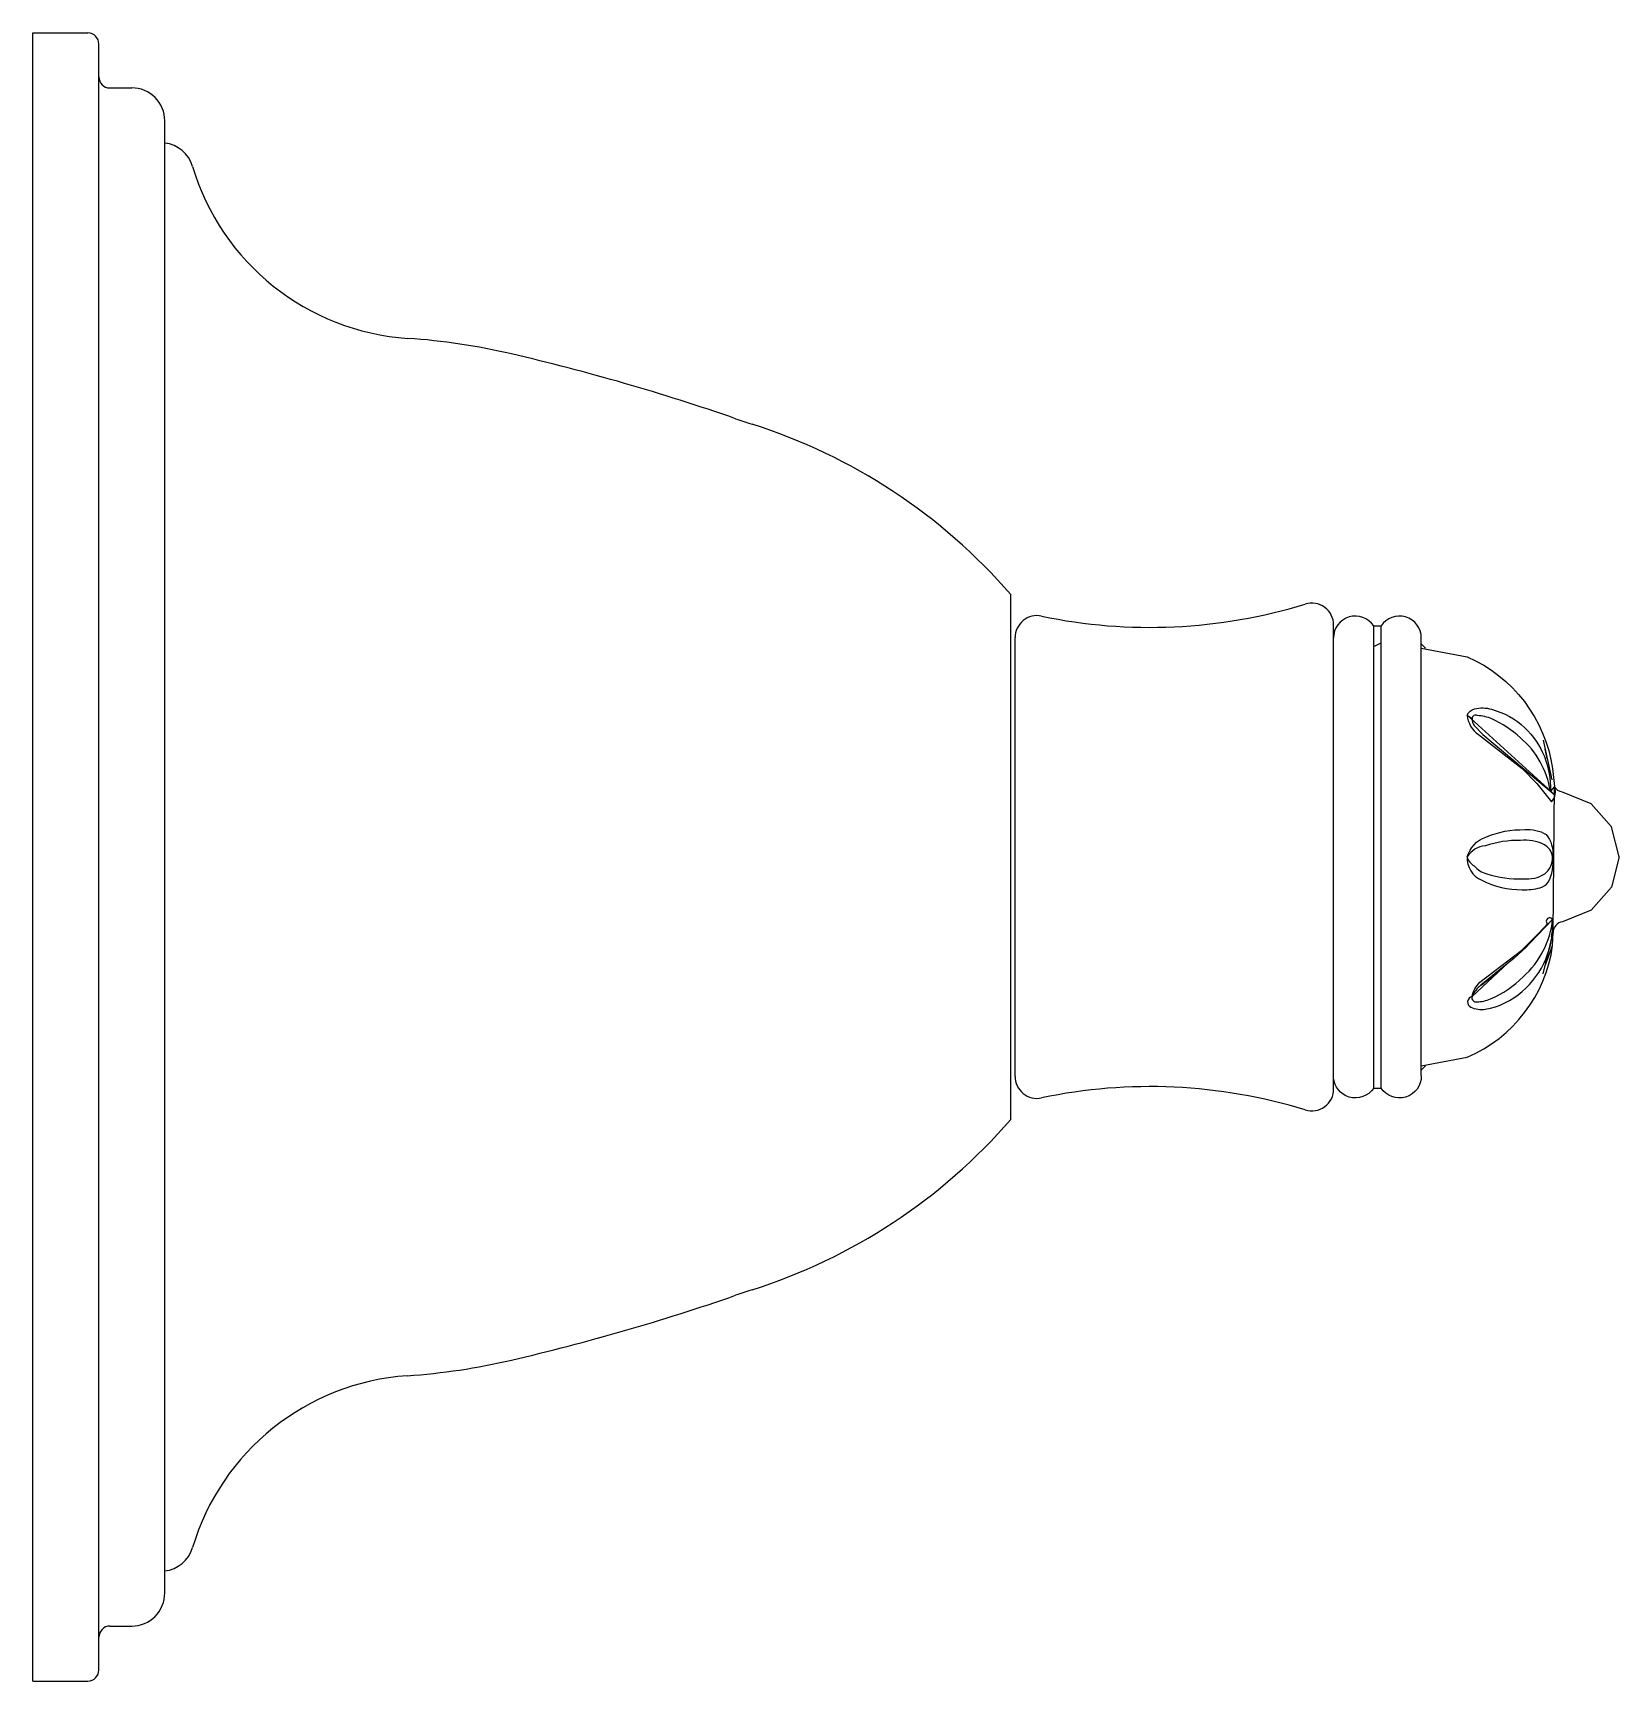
# Model space of a CAD drawing. Extents: x -0.8977 to -0.8255, y 301.1525 to 301.2275.
import ezdxf

# ---------------------------------------------------------------- set-up
doc = ezdxf.new("R2010")
doc.units = 0
doc.header["$LTSCALE"] = 0.14
doc.header["$MEASUREMENT"] = 0
doc.linetypes.add('CONTINU', pattern=[0])
doc.layers.get('0').update_dxf_attribs({"linetype": 'CONTINUOUS'})

msp = doc.modelspace()

# ---------------------------------------------------------------- linework, layer by layer
at = {"linetype": 'CONTINU'}
for points in [[(-0.897671, 301.152458), (-0.897671, 301.227458)], [(-0.897671, 301.227458), (-0.895171, 301.227458)], [(-0.894671, 301.152958), (-0.894671, 301.226958)], [(-0.894171, 301.224958), (-0.893171, 301.224958)], [(-0.891671, 301.156465), (-0.891671, 301.223458)], [(-0.853171, 301.178008), (-0.853171, 301.201908)], [(-0.838471, 301.179409), (-0.838471, 301.200513)], [(-0.836649, 301.200478), (-0.836316, 301.200478)], [(-0.836649, 301.179437), (-0.836649, 301.200478)], [(-0.836316, 301.179437), (-0.836316, 301.200478)], [(-0.852971, 301.179973), (-0.852971, 301.199942)], [(-0.836649, 301.199542), (-0.836316, 301.199707)], [(-0.834482, 301.180002), (-0.834482, 301.199927)], [(-0.834482, 301.199655), (-0.834289, 301.199455)], [(-0.834482, 301.199461), (-0.832392, 301.199072)], [(-0.832392, 301.19641), (-0.832174, 301.196261)], [(-0.832392, 301.19641), (-0.828389, 301.192777)], [(-0.828933, 301.195269), (-0.828542, 301.19347)], [(-0.828752, 301.194438), (-0.828845, 301.194866)], [(-0.828506, 301.193982), (-0.828426, 301.193166)], [(-0.828426, 301.193166), (-0.828608, 301.19296)], [(-0.828482, 301.186517), (-0.828426, 301.193166)], [(-0.825482, 301.189958), (-0.825831, 301.191335), (-0.826746, 301.192375), (-0.828054, 301.192902)], [(-0.825482, 301.189958), (-0.825831, 301.18858), (-0.826746, 301.187541), (-0.828054, 301.187014)], [(-0.829525, 301.186056), (-0.828506, 301.187119)], [(-0.829035, 301.186598), (-0.828506, 301.187119)], [(-0.828933, 301.184647), (-0.828482, 301.186517)], [(-0.828553, 301.186347), (-0.828482, 301.186751)], [(-0.828506, 301.185933), (-0.828482, 301.186517)], [(-0.828479, 301.186905), (-0.828477, 301.187168)], [(-0.828835, 301.185051), (-0.828506, 301.185933)], [(-0.832174, 301.183604), (-0.830522, 301.185134)], [(-0.831759, 301.184127), (-0.83126, 301.184533)], [(-0.834482, 301.180454), (-0.832392, 301.180843)], [(-0.834482, 301.180261), (-0.834289, 301.180461)], [(-0.836649, 301.179437), (-0.836316, 301.179437)], [(-0.894171, 301.154958), (-0.893171, 301.154958)], [(-0.897671, 301.152458), (-0.895171, 301.152458)]]:
    msp.add_lwpolyline(points, dxfattribs=at)
for points in [[(-0.894671, 301.226958, 0.41415), (-0.895171, 301.227458)], [(-0.894671, 301.225458, 0.414126), (-0.894171, 301.224958)], [(-0.891671, 301.223458, 0.414242), (-0.893171, 301.224958)], [(-0.890409, 301.221387, 0.299375), (-0.891671, 301.222447)], [(-0.890409, 301.221387, 0.312999), (-0.880609, 301.213561)], [(-0.875893, 301.212852, 0.039947), (-0.880609, 301.213561)], [(-0.865689, 301.209904, 0.026441), (-0.875893, 301.212852)], [(-0.865689, 301.209904, 0.006555), (-0.864942, 301.209656)], [(-0.853171, 301.201908, 0.138093), (-0.864942, 301.209656)], [(-0.838471, 301.200513, 0.504606), (-0.839765, 301.201469)], [(-0.851765, 301.200921, 0.476308), (-0.852971, 301.199942)], [(-0.851765, 301.200921, 0.127127), (-0.839765, 301.201469)], [(-0.837771, 301.200881, 0.329881), (-0.838482, 301.199927)], [(-0.836649, 301.200478, 0.326933), (-0.837771, 301.200881)], [(-0.835194, 301.200881, 0.326687), (-0.836316, 301.200478)], [(-0.834482, 301.199927, 0.329754), (-0.835194, 301.200881)], [(-0.832392, 301.199072, -0.258142), (-0.828506, 301.193982)], [(-0.832392, 301.19641, -0.24761), (-0.83206, 301.1967, -0.13894), (-0.83128, 301.196679, -0.124254), (-0.829774, 301.195839, -0.216016), (-0.828608, 301.19296)], [(-0.832392, 301.19641, 0.228083), (-0.83188, 301.195527), (-0.829891, 301.193978), (-0.829219, 301.19331), (-0.828553, 301.192474, 0.30361), (-0.828426, 301.193166)], [(-0.832174, 301.196261, 0.211938), (-0.832073, 301.195949), (-0.831681, 301.195539), (-0.828389, 301.192777)], [(-0.828608, 301.19296, 0.179452), (-0.829974, 301.195381, 0.082293), (-0.83127, 301.196238, 0.100925), (-0.831934, 301.196394, 0.525826), (-0.832174, 301.196261)], [(-0.828054, 301.192902, -0.239313), (-0.828426, 301.193166)], [(-0.832392, 301.189968, -0.236429), (-0.83155, 301.190867, -0.103492), (-0.829774, 301.191202, -0.155923), (-0.828805, 301.190986, -0.209327), (-0.828506, 301.189967)], [(-0.828506, 301.189967, 0.252794), (-0.828903, 301.190523, 0.142597), (-0.829974, 301.190712, 0.085803), (-0.831567, 301.190467, 0.237938), (-0.832392, 301.189968)], [(-0.832392, 301.189968, 0.316196), (-0.831727, 301.188899, 0.122108), (-0.829891, 301.18847, 0.086214), (-0.829068, 301.188562, 0.154316), (-0.828701, 301.188808, 0.159174), (-0.828506, 301.189967)], [(-0.832392, 301.189968, 0.21688), (-0.832073, 301.189554, 0.137988), (-0.831506, 301.189189, 0.083279), (-0.829849, 301.188966, 0.162152), (-0.828861, 301.189189, 0.242043), (-0.828506, 301.189967)], [(-0.832174, 301.183604, 0.721687), (-0.83223, 301.183131, 0.157449), (-0.83157, 301.183034, 0.141272), (-0.829891, 301.183834, 0.232886), (-0.828506, 301.187119)], [(-0.832174, 301.183604, 0.571883), (-0.831948, 301.183368, 0.10722), (-0.831329, 301.183503, 0.095396), (-0.829849, 301.184505, 0.1873), (-0.828506, 301.187119)], [(-0.828506, 301.187119, 1.121107), (-0.828744, 301.186919), (-0.829711, 301.185852), (-0.830257, 301.185349), (-0.831769, 301.184119, 0.138356), (-0.832174, 301.183604)], [(-0.832174, 301.183604, -0.15355), (-0.831815, 301.184258), (-0.829904, 301.18572), (-0.828506, 301.187119)], [(-0.828054, 301.187014, 0.372152), (-0.828482, 301.186517)], [(-0.832392, 301.180843, 0.262983), (-0.828506, 301.185933)], [(-0.852971, 301.179973, 0.478605), (-0.851765, 301.178995)], [(-0.837771, 301.179034, -0.305245), (-0.838478, 301.179899)], [(-0.834482, 301.180002, -0.33342), (-0.835194, 301.179034)], [(-0.839765, 301.178447, 0.127128), (-0.851765, 301.178995)], [(-0.839765, 301.178447, 0.509002), (-0.838471, 301.179409)], [(-0.836649, 301.179437, -0.326936), (-0.837771, 301.179034)], [(-0.835194, 301.179034, -0.32668), (-0.836316, 301.179437)], [(-0.864942, 301.17026, 0.138093), (-0.853171, 301.178008)], [(-0.875893, 301.167063, 0.026311), (-0.865689, 301.170012)], [(-0.864942, 301.17026, 0.006555), (-0.865689, 301.170012)], [(-0.880637, 301.166353, 0.040552), (-0.875893, 301.167063)], [(-0.880637, 301.166353, 0.312504), (-0.890409, 301.158528)], [(-0.891671, 301.157468, 0.29937), (-0.890409, 301.158528)], [(-0.893171, 301.154958, 0.41568), (-0.891671, 301.156465)], [(-0.894171, 301.154958, 0.41658), (-0.894671, 301.154454)], [(-0.895171, 301.152458, 0.41415), (-0.894671, 301.152958)]]:
    msp.add_lwpolyline(points, format="xyb", dxfattribs=at)

doc.saveas('drawing.dxf')
